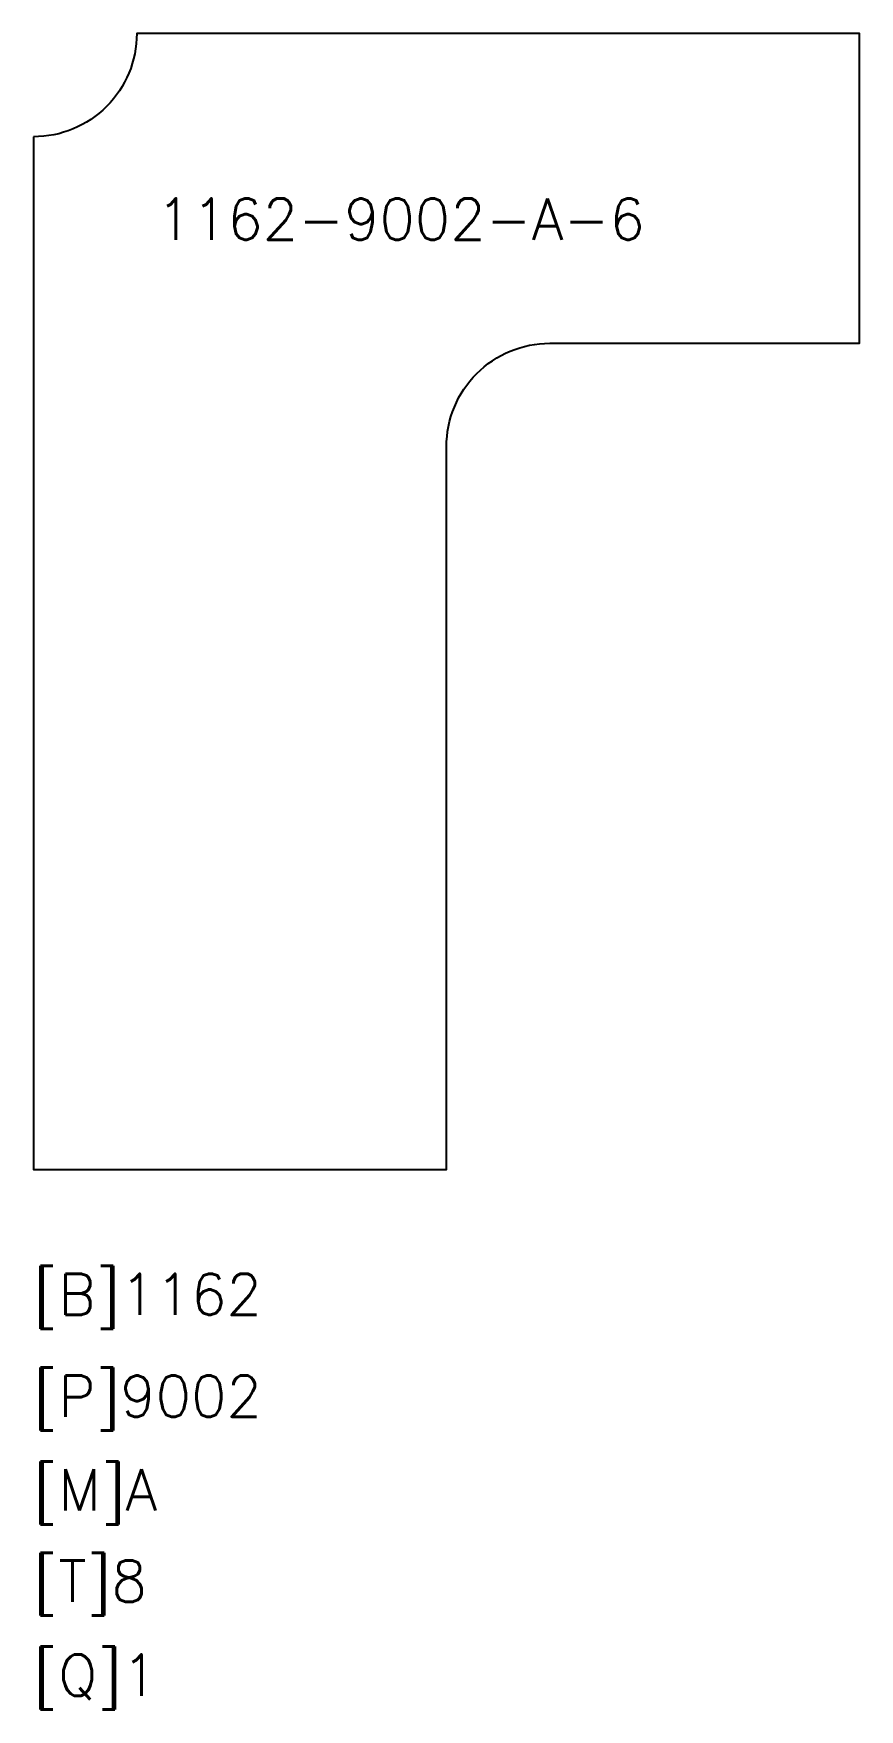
# Model space of a CAD drawing. Extents: x 50 to 250, y -81 to 325.
import ezdxf

# ---------------------------------------------------------------- set-up
doc = ezdxf.new("R2010")
doc.units = 0
doc.linetypes.add('Ctinuous', pattern=[0])
doc.layers.get('0').update_dxf_attribs({"linetype": 'Ctinuous'})
doc.layers.add('5', color=7, linetype='Ctinuous')
doc.styles.get("Standard").update_dxf_attribs({"font": 'simplex.shx'})

msp = doc.modelspace()

# ---------------------------------------------------------------- linework, layer by layer
msp.add_lwpolyline([(50, 300), (50, 50), (150, 50), (150, 225, -0.414214), (175, 250), (250, 250), (250, 325), (75, 325, -0.414214)], format="xyb", close=True)

# ---------------------------------------------------------------- texts
at = {"char_height": 10, "width": 162.753663, "attachment_point": 1}
for s, insert in [('{[B]1162}', (50, 24.764182)), ('{[P]9002}', (50, 0.133421)), ('{[M]A}', (50, -22.589352)), ('{[T]8}', (50, -44.680936)), ('{[Q]1}', (50, -67.403708))]:
    msp.add_mtext(s, dxfattribs=dict(at, insert=insert))
at = {"layer": '5', "color": 1}
msp.add_text('1162-9002-A-6', height=10, dxfattribs=at).set_placement((79.772885, 275.067928))

doc.saveas('drawing.dxf')
